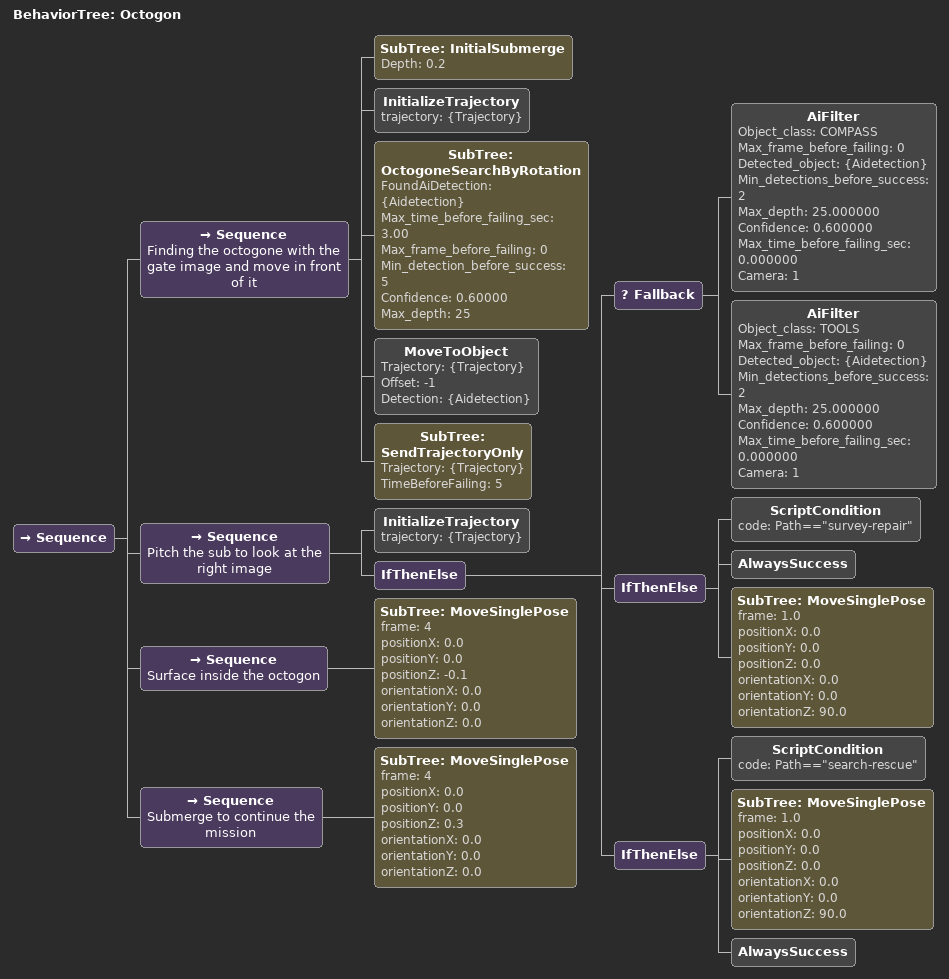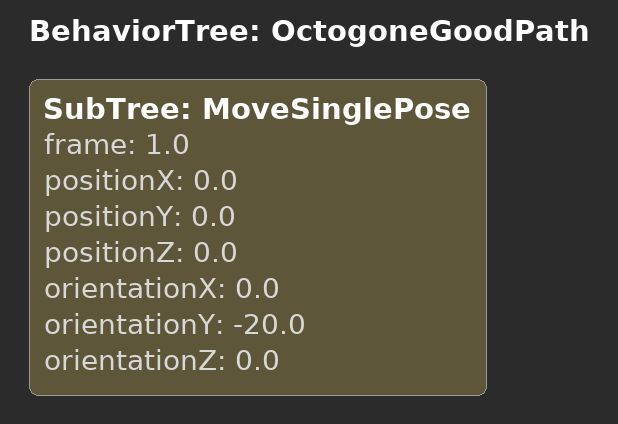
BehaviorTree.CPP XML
<?xml version="1.0" encoding="UTF-8"?>
<root BTCPP_format="4">
  <BehaviorTree ID="Octogon">
    <Sequence>
      <Sequence name="Finding the octogone with the gate image and move in front of it">
        <SubTree ID="InitialSubmerge"
                 Depth="0.2"/>
        <InitializeTrajectory trajectory="{Trajectory}"/>
        <SubTree ID="OctogoneSearchByRotation"
                 FoundAiDetection="{Aidetection}"
                 Max_time_before_failing_sec="3.00"
                 Max_frame_before_failing="0"
                 Min_detection_before_success="5"
                 Confidence="0.60000"
                 Max_depth="25"/>
        <MoveToObject Trajectory="{Trajectory}"
                      Offset="-1"
                      Detection="{Aidetection}"/>
        <SubTree ID="SendTrajectoryOnly"
                 Trajectory="{Trajectory}"
                 TimeBeforeFailing="5"/>
      </Sequence>
      <Sequence name="Pitch the sub to look at the right image">
        <InitializeTrajectory trajectory="{Trajectory}"/>
        <IfThenElse>
          <Fallback>
            <AiFilter Object_class="COMPASS"
                      Max_frame_before_failing="0"
                      Detected_object="{Aidetection}"
                      Min_detections_before_success="2"
                      Max_depth="25.000000"
                      Confidence="0.600000"
                      Max_time_before_failing_sec="0.000000"
                      Camera="1"/>
            <AiFilter Object_class="TOOLS"
                      Max_frame_before_failing="0"
                      Detected_object="{Aidetection}"
                      Min_detections_before_success="2"
                      Max_depth="25.000000"
                      Confidence="0.600000"
                      Max_time_before_failing_sec="0.000000"
                      Camera="1"/>
          </Fallback>
          <IfThenElse>
            <ScriptCondition code="Path==&quot;survey-repair&quot;"/>
            <AlwaysSuccess/>
            <SubTree ID="MoveSinglePose"
                     frame="1.0"
                     positionX="0.0"
                     positionY="0.0"
                     positionZ="0.0"
                     orientationX="0.0"
                     orientationY="0.0"
                     orientationZ="90.0"/>
          </IfThenElse>
          <IfThenElse>
            <ScriptCondition code="Path==&quot;search-rescue&quot;"/>
            <SubTree ID="MoveSinglePose"
                     frame="1.0"
                     positionX="0.0"
                     positionY="0.0"
                     positionZ="0.0"
                     orientationX="0.0"
                     orientationY="0.0"
                     orientationZ="90.0"/>
            <AlwaysSuccess/>
          </IfThenElse>
        </IfThenElse>
      </Sequence>
      <Sequence name="Surface inside the octogon">
        <SubTree ID="MoveSinglePose"
                 frame="4"
                 positionX="0.0"
                 positionY="0.0"
                 positionZ="-0.1"
                 orientationX="0.0"
                 orientationY="0.0"
                 orientationZ="0.0"/>
      </Sequence>
      <Sequence name="Submerge to continue the mission">
        <SubTree ID="MoveSinglePose"
                 frame="4"
                 positionX="0.0"
                 positionY="0.0"
                 positionZ="0.3"
                 orientationX="0.0"
                 orientationY="0.0"
                 orientationZ="0.0"/>
      </Sequence>
    </Sequence>
  </BehaviorTree>

  <BehaviorTree ID="OctogoneGoodPath">
    <SubTree ID="MoveSinglePose"
             frame="1.0"
             positionX="0.0"
             positionY="0.0"
             positionZ="0.0"
             orientationX="0.0"
             orientationY="-20.0"
             orientationZ="0.0"/>
  </BehaviorTree>

</root>
